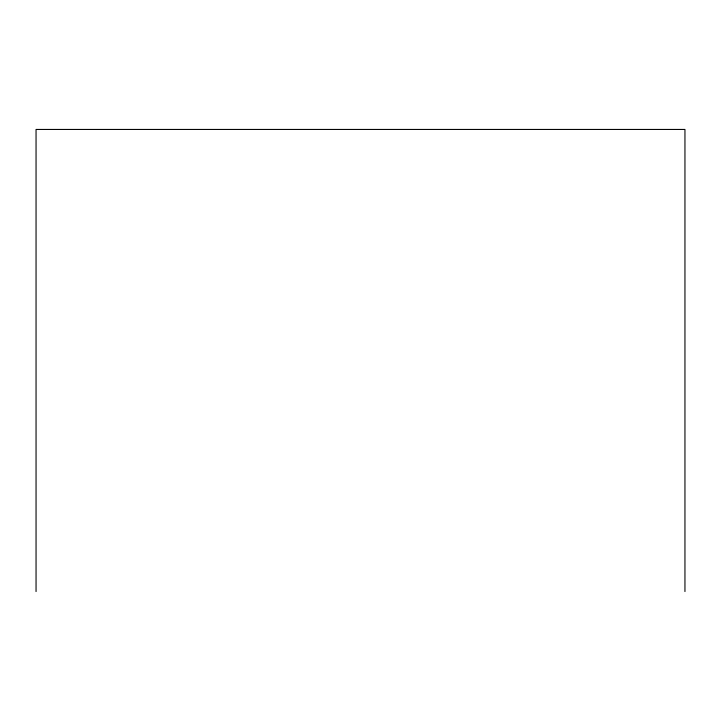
<?xml version="1.0" encoding="UTF-8"?>
<svg xmlns="http://www.w3.org/2000/svg" width="721" height="721" viewBox="0 0 721 721"><rect width="100%" height="100%" fill="white"/><g stroke="black" fill="none" stroke-linecap="round" stroke-linejoin="round"><path stroke-width="1.08" d="M684.95 591.553L684.95 129.447L36.05 129.447L36.05 591.553"/></g></svg>
